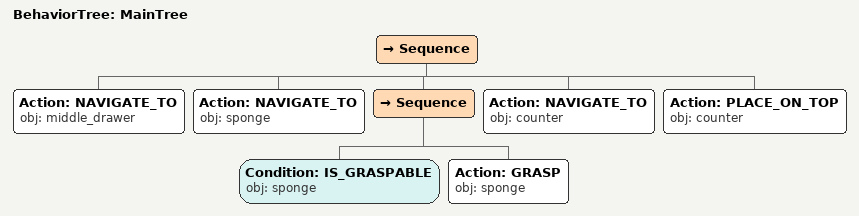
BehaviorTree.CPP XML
<root main_tree_to_execute="MainTree">
  <BehaviorTree ID="MainTree">
    <Sequence>
      <!-- Navigate to middle_drawer -->
      <Action ID="NAVIGATE_TO" obj="middle_drawer" />
      <!-- Navigate to sponge -->
      <Action ID="NAVIGATE_TO" obj="sponge" />
      <Sequence>
        <!-- Check sponge is graspable before GRASP -->
        <Condition ID="IS_GRASPABLE" obj="sponge" />
        <!-- Grasp sponge -->
        <Action ID="GRASP" obj="sponge" />
      </Sequence>
      <!-- Navigate to counter -->
      <Action ID="NAVIGATE_TO" obj="counter" />
      <!-- Place on counter -->
      <Action ID="PLACE_ON_TOP" obj="counter" />
    </Sequence>
  </BehaviorTree>
</root>
